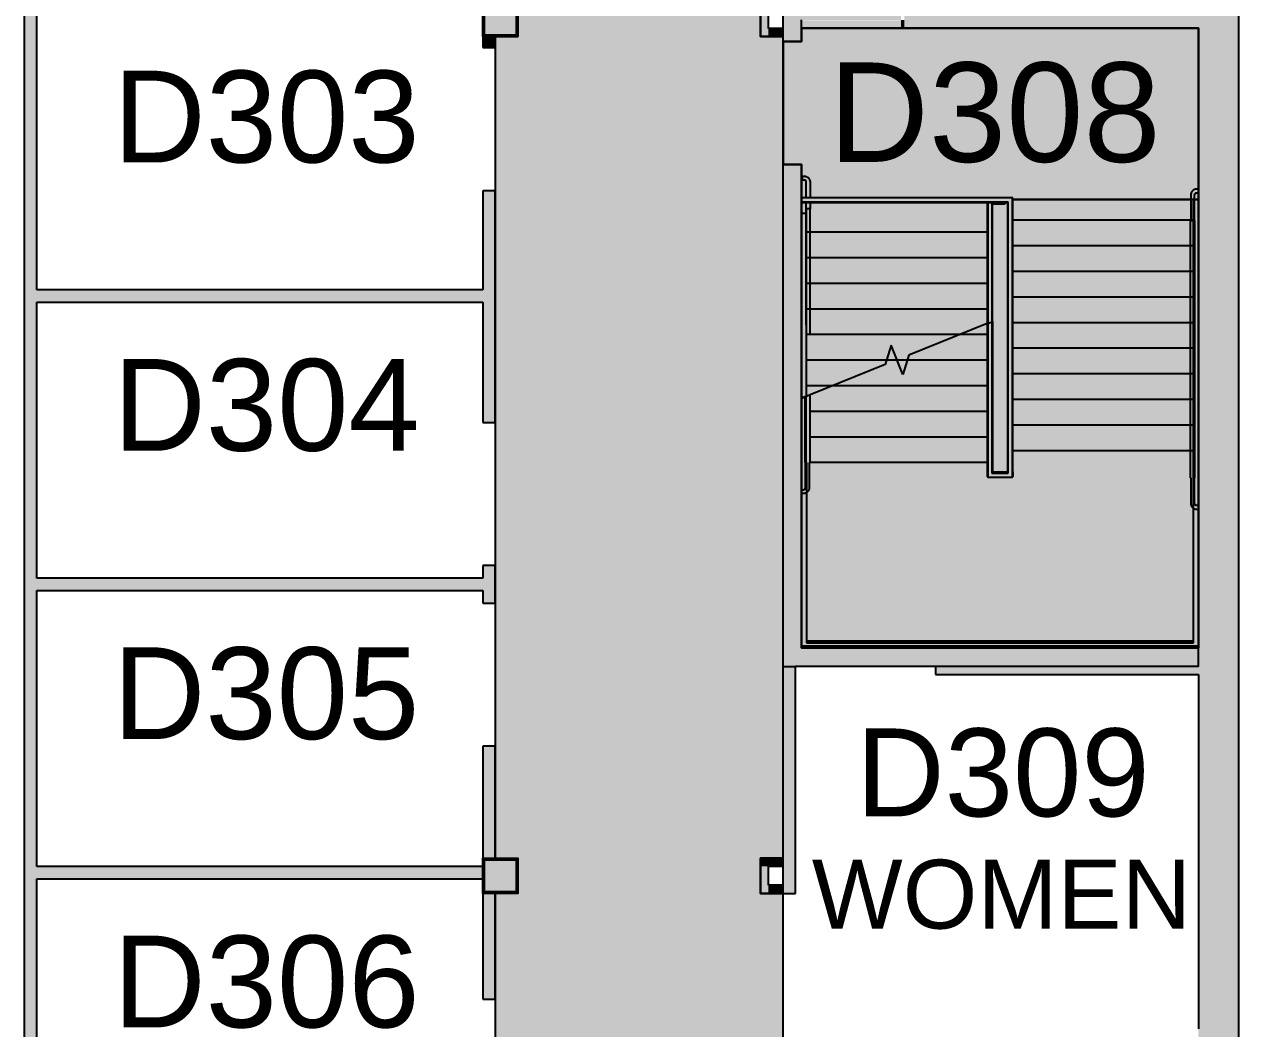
# Model space of a CAD drawing. Extents: x 2 to 4630, y -56 to 2885.
# Drawn here: x 4154.1 to 4630.5, y 2140.5 to 2534.5 of the extents above; entities that cross this region are included whole.
import ezdxf

# ---------------------------------------------------------------- set-up
doc = ezdxf.new("R2010")
doc.units = 0
doc.header["$LTSCALE"] = 0.004
for name, color, linetype in [('CORRIDOR_HATCH', 253, 'CONTINUOUS'), ('S-COLS', 7, 'CONTINUOUS'), ('SOLID', 7, 'CONTINUOUS'), ('STAIR', 251, 'CONTINUOUS'), ('TEXT', 7, 'CONTINUOUS'), ('WALL', 7, 'CONTINUOUS')]:
    doc.layers.add(name, color=color, linetype=linetype)
doc.styles.add('STYLE1', font='arial.ttf')
doc.styles.add('STYLE3', font='arial.ttf')

# ---------------------------------------------------------------- blocks, each defined once
blk = doc.blocks.new('*U278')
at = {"layer": 'SOLID'}
for points in [[(4333.97, 2207.39), (4333.97, 2251.31), (4338.86, 2207.39)], [(4338.86, 2207.39), (4333.97, 2251.31), (4338.86, 2251.31)]]:
    blk.add_solid(points, dxfattribs=at)
blk = doc.blocks.new('*U279')
at = {"layer": 'SOLID'}
for points in [[(4333.97, 2307.45), (4333.97, 2322.18), (4338.86, 2307.45)], [(4338.86, 2307.45), (4333.97, 2322.18), (4338.86, 2322.18)]]:
    blk.add_solid(points, dxfattribs=at)
blk = doc.blocks.new('*U280')
at = {"layer": 'SOLID'}
for points in [[(4333.97, 2378.32), (4333.97, 2469.19), (4338.86, 2378.32)], [(4338.86, 2378.32), (4333.97, 2469.19), (4338.86, 2469.19)]]:
    blk.add_solid(points, dxfattribs=at)
blk = doc.blocks.new('*U281')
at = {"layer": 'SOLID'}
for points in [[(4333.97, 2525.33), (4333.97, 2529.61), (4338.86, 2525.33)], [(4338.86, 2525.33), (4333.97, 2529.61), (4338.86, 2529.61)]]:
    blk.add_solid(points, dxfattribs=at)
blk = doc.blocks.new('*U289')
at = {"layer": 'SOLID'}
for points in [[(4451.78, 2527.68), (4451.78, 2543.39), (4456.66, 2527.68)], [(4456.66, 2527.68), (4451.78, 2543.39), (4456.66, 2543.39)], [(4456.66, 2527.68), (4456.66, 2543.39), (4459.02, 2527.68)], [(4459.02, 2527.68), (4456.66, 2543.39), (4459.02, 2543.39)], [(4459.02, 2536.15), (4459.02, 2543.39), (4459.03, 2536.15)], [(4459.03, 2536.15), (4459.02, 2543.39), (4459.03, 2543.39)], [(4459.03, 2536.15), (4459.03, 2543.39), (4498.07, 2536.15)], [(4498.07, 2536.15), (4459.03, 2543.39), (4498.07, 2543.39)], [(4451.78, 2282.61), (4451.78, 2479.42), (4456.66, 2282.61)], [(4456.66, 2282.61), (4451.78, 2479.42), (4456.66, 2479.42)], [(4456.66, 2282.61), (4456.66, 2479.42), (4459.02, 2282.61)], [(4459.02, 2282.61), (4456.66, 2479.42), (4459.02, 2479.42)], [(4459.02, 2282.61), (4459.02, 2289.85), (4459.03, 2282.61)], [(4459.03, 2282.61), (4459.02, 2289.85), (4459.03, 2289.85)], [(4459.03, 2282.61), (4459.03, 2289.85), (4498.07, 2282.61)], [(4498.07, 2282.61), (4459.03, 2289.85), (4498.07, 2289.85)], [(4498.07, 2282.61), (4498.07, 2289.85), (4614.69, 2282.61)], [(4614.69, 2282.61), (4498.07, 2289.85), (4614.69, 2289.85)]]:
    blk.add_solid(points, dxfattribs=at)
blk = doc.blocks.new('*U290')
at = {"layer": 'SOLID'}
for points in [[(4451.78, 2193.61), (4451.78, 2282.61), (4456.66, 2193.61)], [(4456.66, 2193.61), (4451.78, 2282.61), (4456.66, 2282.61)]]:
    blk.add_solid(points, dxfattribs=at)
blk = doc.blocks.new('*U291')
at = {"layer": 'SOLID'}
for points in [[(4459.02, 2532.88), (4459.02, 2536.03), (4498.07, 2532.88)], [(4498.07, 2532.88), (4459.02, 2536.03), (4498.07, 2536.03)]]:
    blk.add_solid(points, dxfattribs=at)
blk = doc.blocks.new('*U305')
at = {"layer": 'SOLID'}
for points in [[(4614.69, 2092.52), (4614.69, 2532.88), (4628.46, 2092.52)], [(4628.46, 2092.52), (4614.69, 2532.88), (4628.46, 2532.88)], [(4628.46, 2092.52), (4628.46, 2532.88), (4630.48, 2092.52)], [(4630.48, 2092.52), (4628.46, 2532.88), (4630.48, 2532.88)]]:
    blk.add_solid(points, dxfattribs=at)
blk = doc.blocks.new('RAILING_-_1_1_2__HANDRAIL_')
at = {"layer": 'STAIR'}
for p, q in [((-38, 324), (-57, 324)), ((-57, 286), (-38, 286)), ((-25, 280), (-25, 280)), ((-19, 267), (-19, 13)), ((-16, 319), (-16, 320)), ((2, 307), (2, 307)), ((15, 289), (15, 289)), ((19, 13), (19, 267)), ((2, 0), (-2, 0))]:
    blk.add_line(p, q, dxfattribs=at)
for points in [[(-16, 320), (-17, 320), (-20, 321), (-22, 321), (-24, 322), (-26, 323), (-28, 323), (-31, 323), (-33, 324), (-35, 324), (-37, 324), (-38, 324)], [(-38, 286), (-37, 286), (-37, 286), (-36, 286), (-35, 286), (-34, 285), (-34, 285), (-33, 285), (-32, 285), (-31, 285), (-31, 284), (-30, 284), (-29, 284), (-29, 283), (-28, 283), (-27, 282), (-27, 282), (-26, 282), (-26, 281), (-25, 281), (-25, 280)], [(-25, 280), (-24, 280), (-24, 279), (-23, 279), (-23, 278), (-22, 278), (-22, 277), (-22, 276), (-21, 276), (-21, 275), (-21, 274), (-20, 274), (-20, 273), (-20, 272), (-20, 271), (-19, 271), (-19, 270), (-19, 269), (-19, 268), (-19, 268), (-19, 267), (-19, 267)], [(2, 307), (2, 308), (0, 309), (-2, 311), (-3, 312), (-5, 314), (-7, 315), (-9, 316), (-11, 317), (-13, 318), (-15, 319), (-16, 319)], [(15, 289), (15, 289), (14, 291), (13, 293), (11, 295), (10, 297), (9, 299), (8, 301), (6, 303), (5, 304), (3, 306), (2, 307)], [(19, 267), (19, 269), (19, 271), (19, 274), (18, 276), (18, 278), (17, 280), (17, 282), (16, 285), (15, 287), (15, 289)]]:
    blk.add_lwpolyline(points, dxfattribs=at)
blk = doc.blocks.new('RAILING_-_1_1_2__HANDRAIL0')
at = {"layer": 'STAIR'}
for p, q in [((-19, -13), (-19, -267)), ((-2, 0), (2, 0)), ((19, -267), (19, -13)), ((-38, -286), (-57, -286)), ((-57, -324), (-38, -324)), ((-25, -280), (-25, -280)), ((-16, -320), (-16, -319)), ((2, -307), (2, -307)), ((15, -289), (15, -289))]:
    blk.add_line(p, q, dxfattribs=at)
for points in [[(-25, -280), (-25, -280), (-25, -281), (-26, -281), (-27, -282), (-27, -282), (-28, -283), (-28, -283), (-29, -284), (-30, -284), (-30, -284), (-31, -284), (-32, -285), (-33, -285), (-33, -285), (-34, -285), (-35, -285), (-36, -286), (-36, -286), (-37, -286), (-38, -286), (-38, -286)], [(-38, -324), (-36, -324), (-34, -324), (-31, -323), (-29, -323), (-27, -323), (-25, -322), (-22, -322), (-20, -321), (-18, -320), (-16, -320)], [(-19, -267), (-19, -267), (-19, -268), (-19, -269), (-19, -270), (-19, -270), (-20, -271), (-20, -272), (-20, -273), (-20, -273), (-21, -274), (-21, -275), (-21, -275), (-22, -276), (-22, -277), (-22, -277), (-23, -278), (-23, -279), (-24, -279), (-24, -280), (-25, -280)], [(-16, -319), (-16, -319), (-14, -318), (-12, -317), (-10, -316), (-8, -315), (-6, -314), (-4, -313), (-2, -311), (0, -310), (1, -308), (2, -307)], [(2, -307), (3, -307), (4, -305), (6, -303), (7, -301), (9, -299), (10, -298), (11, -296), (12, -294), (13, -292), (14, -290), (15, -289)], [(15, -289), (15, -287), (16, -285), (17, -283), (17, -281), (18, -279), (18, -276), (19, -274), (19, -272), (19, -270), (19, -267), (19, -267)]]:
    blk.add_lwpolyline(points, dxfattribs=at)
blk = doc.blocks.new('RAILING_-_RAILING_1-149-TH')
at = {"layer": 'STAIR'}
for p, q in [((-91732, 103199), (-91732, 103241)), ((-89167, 103241), (-91732, 103241)), ((-89167, 103241), (-89167, 103236)), ((-89167, 103199), (-91732, 103199)), ((-89167, 103204), (-89167, 103199))]:
    blk.add_line(p, q, dxfattribs=at)
at = {"layer": 'STAIR', "rotation": 270}
for name, p in [('RAILING_-_1_1_2__HANDRAIL0', (-91720, 103220)), ('RAILING_-_1_1_2__HANDRAIL_', (-89179, 103220))]:
    blk.add_blockref(name, p, dxfattribs=at)
blk = doc.blocks.new('RAILING_-_1_1_2__HANDRAIL1')
at = {"layer": 'STAIR'}
for p, q in [((-38, 324), (-57, 324)), ((-57, 286), (-38, 286)), ((-25, 280), (-25, 280)), ((-19, 267), (-19, 13)), ((-16, 319), (-16, 320)), ((2, 307), (2, 307)), ((15, 289), (15, 289)), ((19, 14), (19, 267))]:
    blk.add_line(p, q, dxfattribs=at)
for points in [[(-16, 320), (-17, 320), (-20, 321), (-22, 321), (-24, 322), (-26, 323), (-28, 323), (-31, 323), (-33, 324), (-35, 324), (-37, 324), (-38, 324)], [(-38, 286), (-37, 286), (-37, 286), (-36, 286), (-35, 286), (-34, 285), (-34, 285), (-33, 285), (-32, 285), (-31, 285), (-31, 284), (-30, 284), (-29, 284), (-29, 283), (-28, 283), (-27, 282), (-27, 282), (-26, 282), (-26, 281), (-25, 281), (-25, 280)], [(-25, 280), (-24, 280), (-24, 279), (-23, 279), (-23, 278), (-22, 278), (-22, 277), (-22, 276), (-21, 276), (-21, 275), (-21, 274), (-20, 274), (-20, 273), (-20, 272), (-20, 271), (-19, 271), (-19, 270), (-19, 269), (-19, 268), (-19, 268), (-19, 267), (-19, 267)], [(2, 307), (2, 308), (0, 309), (-2, 311), (-3, 312), (-5, 314), (-7, 315), (-9, 316), (-11, 317), (-13, 318), (-15, 319), (-16, 319)], [(15, 289), (15, 289), (14, 291), (13, 293), (11, 295), (10, 297), (9, 299), (8, 301), (6, 303), (5, 304), (3, 306), (2, 307)], [(19, 267), (19, 269), (19, 271), (19, 274), (18, 276), (18, 278), (17, 280), (17, 282), (16, 285), (15, 287), (15, 289)]]:
    blk.add_lwpolyline(points, dxfattribs=at)
blk = doc.blocks.new('RAILING_-_RAILING_1-127-TH')
at = {"layer": 'STAIR'}
for p, q in [((-89322, 99359), (-89976, 99359)), ((-89322, 99367), (-89322, 99359))]:
    blk.add_line(p, q, dxfattribs=at)
at = {"layer": 'STAIR', "extrusion": (0, 0, -1), "zscale": -1, "rotation": 90}
blk.add_blockref('RAILING_-_1_1_2__HANDRAIL1', (89335, 99380), dxfattribs=at)
blk = doc.blocks.new('*U307')
at = {"layer": 'SOLID'}
for points in [[(4501.89, 2532.88), (4501.89, 2548.67), (4614.69, 2532.88)], [(4614.69, 2532.88), (4501.89, 2548.67), (4614.69, 2548.67)], [(4614.69, 2532.88), (4614.69, 2548.67), (4630.48, 2532.88)], [(4630.48, 2532.88), (4614.69, 2548.67), (4630.48, 2548.67)], [(4499.37, 2532.88), (4499.37, 2540.13), (4501.89, 2532.88)], [(4501.89, 2532.88), (4499.37, 2540.13), (4501.89, 2540.13)], [(4498.07, 2532.88), (4498.07, 2536.15), (4499.37, 2532.88)], [(4499.37, 2532.88), (4498.07, 2536.15), (4499.37, 2536.15)]]:
    blk.add_solid(points, dxfattribs=at)
blk = doc.blocks.new('RAILING_-_RAILING_1-99-THI')
at = {"layer": 'STAIR'}
for p, q in [((-91957, 101423), (-91957, 99323)), ((-89173, 101423), (-91957, 101423)), ((-89173, 101177), (-89173, 101423)), ((-91915, 101381), (-91915, 99323)), ((-89215, 101381), (-91915, 101381)), ((-91915, 101347), (-91895, 101347)), ((-91895, 101347), (-91895, 101222)), ((-89215, 101219), (-89215, 101381)), ((-91895, 101222), (-91915, 101222)), ((-91915, 101177), (-91872, 101177)), ((-91895, 101222), (-91895, 101219)), ((-91895, 101219), (-91872, 101219)), ((-91872, 101219), (-90722, 101219)), ((-91872, 101177), (-90705, 101177)), ((-90705, 101177), (-90722, 101219)), ((-90722, 101219), (-89322, 101219)), ((-90705, 101177), (-89322, 101177)), ((-89322, 101219), (-89215, 101219)), ((-89322, 101177), (-89173, 101177)), ((-91915, 99323), (-91957, 99323))]:
    blk.add_line(p, q, dxfattribs=at)
blk = doc.blocks.new('RAILING_-_1_1_2__HANDRAIL2')
at = {"layer": 'STAIR'}
for p, q in [((19, 0), (-19, 0)), ((-19, 0), (-19, -67)), ((-19, -109), (-19, -267)), ((19, -67), (19, 0)), ((19, -267), (19, -109)), ((-57, -286), (-57, -324)), ((-38, -286), (-57, -286)), ((-57, -324), (-38, -324)), ((-25, -280), (-25, -280)), ((-16, -320), (-16, -319)), ((2, -307), (2, -307)), ((15, -289), (15, -289))]:
    blk.add_line(p, q, dxfattribs=at)
for points in [[(-25, -280), (-25, -280), (-25, -281), (-26, -281), (-27, -282), (-27, -282), (-28, -283), (-28, -283), (-29, -284), (-30, -284), (-30, -284), (-31, -284), (-32, -285), (-33, -285), (-33, -285), (-34, -285), (-35, -285), (-36, -286), (-36, -286), (-37, -286), (-38, -286), (-38, -286)], [(-38, -324), (-36, -324), (-34, -324), (-31, -323), (-29, -323), (-27, -323), (-25, -322), (-22, -322), (-20, -321), (-18, -320), (-16, -320)], [(-19, -267), (-19, -267), (-19, -268), (-19, -269), (-19, -270), (-19, -270), (-20, -271), (-20, -272), (-20, -273), (-20, -273), (-21, -274), (-21, -275), (-21, -275), (-22, -276), (-22, -277), (-22, -277), (-23, -278), (-23, -279), (-24, -279), (-24, -280), (-25, -280)], [(-16, -319), (-16, -319), (-14, -318), (-12, -317), (-10, -316), (-8, -315), (-6, -314), (-4, -313), (-2, -311), (0, -310), (1, -308), (2, -307)], [(2, -307), (3, -307), (4, -305), (6, -303), (7, -301), (9, -299), (10, -298), (11, -296), (12, -294), (13, -292), (14, -290), (15, -289)], [(15, -289), (15, -287), (16, -285), (17, -283), (17, -281), (18, -279), (18, -276), (19, -274), (19, -272), (19, -270), (19, -267), (19, -267)]]:
    blk.add_lwpolyline(points, dxfattribs=at)
blk = doc.blocks.new('RAILING_-_RAILING_1-104-TH')
at = {"layer": 'STAIR'}
for p, q in [((-91861, 99404), (-91861, 99409)), ((-90597, 99409), (-91861, 99409)), ((-91861, 99367), (-91861, 99371)), ((-90692, 99367), (-91861, 99367)), ((-89982, 99373), (-89996, 99409)), ((-89321, 99409), (-89996, 99409)), ((-89979, 99367), (-89982, 99373)), ((-89321, 99367), (-89979, 99367))]:
    blk.add_line(p, q, dxfattribs=at)
at = {"layer": 'STAIR', "extrusion": (0, 0, -1), "zscale": -1, "rotation": 90}
blk.add_blockref('RAILING_-_1_1_2__HANDRAIL2', (91848, 99388), dxfattribs=at)
blk = doc.blocks.new('COLUMN_-_ARCHITECTURAL_-_G')
at = {"layer": 'S-COLS'}
for p, q in [((-175, 175), (175, 175)), ((-175, -175), (-175, 175)), ((-175, 159), (175, 159)), ((-159, -159), (-159, 159)), ((159, 159), (159, -159)), ((175, 175), (175, -175)), ((175, -159), (-175, -159)), ((175, -175), (-175, -175))]:
    blk.add_line(p, q, dxfattribs=at)
blk = doc.blocks.new('COLUMN_-_ARCHITECTURAL_-_0')
at = {"layer": 'S-COLS'}
for p, q in [((-175, 175), (175, 175)), ((-175, -175), (-175, 175)), ((-175, 159), (175, 159)), ((-159, -159), (-159, 159)), ((159, 159), (159, -159)), ((175, 175), (175, -175)), ((175, -159), (-175, -159)), ((175, -175), (-175, -175))]:
    blk.add_line(p, q, dxfattribs=at)
blk = doc.blocks.new('*U346')
at = {"layer": 'SOLID'}
for points in [[(4333.97, 2152.17), (4333.97, 2193.61), (4338.86, 2152.17)], [(4338.86, 2152.17), (4333.97, 2193.61), (4338.86, 2193.61)]]:
    blk.add_solid(points, dxfattribs=at)
blk = doc.blocks.new('*U347')
at = {"layer": 'SOLID'}
for points in [[(4333.97, 2529.61), (4333.97, 2543.39), (4338.86, 2529.61)], [(4338.86, 2529.61), (4333.97, 2543.39), (4338.86, 2543.39)], [(4338.86, 2529.61), (4338.86, 2543.39), (4347.75, 2529.61)], [(4347.75, 2529.61), (4338.86, 2543.39), (4347.75, 2543.39)]]:
    blk.add_solid(points, dxfattribs=at)
blk = doc.blocks.new('*U359')
at = {"layer": 'SOLID'}
for points in [[(4442.88, 2529.61), (4442.88, 2540.24), (4446.03, 2529.61)], [(4446.03, 2529.61), (4442.88, 2540.24), (4446.03, 2540.24)]]:
    blk.add_solid(points, dxfattribs=at)
blk = doc.blocks.new('*U360')
at = {"layer": 'SOLID'}
for points in [[(4446.03, 2529.61), (4446.03, 2532.76), (4451.78, 2529.61)], [(4451.78, 2529.61), (4446.03, 2532.76), (4451.78, 2532.76)]]:
    blk.add_solid(points, dxfattribs=at)
blk = doc.blocks.new('*U361')
at = {"layer": 'SOLID'}
for points in [[(4442.88, 2204.24), (4442.88, 2207.39), (4446.03, 2204.24)], [(4446.03, 2204.24), (4442.88, 2207.39), (4446.03, 2207.39)], [(4446.03, 2204.24), (4446.03, 2207.39), (4451.78, 2204.24)], [(4451.78, 2204.24), (4446.03, 2207.39), (4451.78, 2207.39)]]:
    blk.add_solid(points, dxfattribs=at)
blk = doc.blocks.new('*U362')
at = {"layer": 'SOLID'}
for points in [[(4442.88, 2193.61), (4442.88, 2204.24), (4446.03, 2193.61)], [(4446.03, 2193.61), (4442.88, 2204.24), (4446.03, 2204.24)]]:
    blk.add_solid(points, dxfattribs=at)
blk = doc.blocks.new('*U363')
at = {"layer": 'SOLID'}
for points in [[(4446.03, 2193.61), (4446.03, 2196.76), (4451.78, 2193.61)], [(4451.78, 2193.61), (4446.03, 2196.76), (4451.78, 2196.76)]]:
    blk.add_solid(points, dxfattribs=at)
blk = doc.blocks.new('*U389')
at = {"layer": 'SOLID'}
for points in [[(4154.14, 1973.16), (4154.14, 2538.51), (4159.02, 1973.16)], [(4159.02, 1973.16), (4154.14, 2538.51), (4159.02, 2538.51)]]:
    blk.add_solid(points, dxfattribs=at)
blk = doc.blocks.new('*U390')
at = {"layer": 'SOLID'}
for points in [[(4159.02, 2199.3), (4159.02, 2204.18), (4333.97, 2199.3)], [(4333.97, 2199.3), (4159.02, 2204.18), (4333.97, 2204.18)]]:
    blk.add_solid(points, dxfattribs=at)
blk = doc.blocks.new('*U391')
at = {"layer": 'SOLID'}
for points in [[(4333.97, 2199.3), (4333.97, 2204.18), (4334.6, 2199.3)], [(4334.6, 2199.3), (4333.97, 2204.18), (4334.6, 2204.18)]]:
    blk.add_solid(points, dxfattribs=at)
blk = doc.blocks.new('*U392')
at = {"layer": 'SOLID'}
for points in [[(4159.02, 2312.37), (4159.02, 2317.25), (4333.97, 2312.37)], [(4333.97, 2312.37), (4159.02, 2317.25), (4333.97, 2317.25)]]:
    blk.add_solid(points, dxfattribs=at)
blk = doc.blocks.new('*U393')
at = {"layer": 'SOLID'}
for points in [[(4159.02, 2425.45), (4159.02, 2430.33), (4333.97, 2425.45)], [(4333.97, 2425.45), (4159.02, 2430.33), (4333.97, 2430.33)]]:
    blk.add_solid(points, dxfattribs=at)
blk = doc.blocks.new('*U432')
at = {"layer": 'SOLID'}
for points in [[(4511.54, 2279.46), (4511.54, 2282.61), (4614.69, 2279.46)], [(4614.69, 2279.46), (4511.54, 2282.61), (4614.69, 2282.61)]]:
    blk.add_solid(points, dxfattribs=at)
blk = doc.blocks.new('*U470')
at = {"layer": 'SOLID'}
for points in [[(4333.97, 2193.61), (4333.97, 2207.39), (4338.86, 2193.61)], [(4338.86, 2193.61), (4333.97, 2207.39), (4338.86, 2207.39)], [(4338.86, 2193.61), (4338.86, 2207.39), (4347.75, 2193.61)], [(4347.75, 2193.61), (4338.86, 2207.39), (4347.75, 2207.39)]]:
    blk.add_solid(points, dxfattribs=at)
blk = doc.blocks.new('*U547')
at = {"layer": 'CORRIDOR_HATCH'}
for points in [[(4347.75, 849.61), (4347.75, 2543.39), (4362.55, 849.61)], [(4362.55, 849.61), (4347.75, 2543.39), (4362.55, 2543.39)], [(4362.55, 849.61), (4362.55, 2543.39), (4442.88, 849.61)], [(4442.88, 849.61), (4362.55, 2543.39), (4442.88, 2543.39)], [(4338.86, 2207.39), (4338.86, 2529.61), (4347.75, 2207.39)], [(4347.75, 2207.39), (4338.86, 2529.61), (4347.75, 2529.61)], [(4442.88, 2207.39), (4442.88, 2529.61), (4451.78, 2207.39)], [(4451.78, 2207.39), (4442.88, 2529.61), (4451.78, 2529.61)], [(4459.02, 2289.85), (4459.02, 2532.88), (4497.96, 2289.85)], [(4497.96, 2289.85), (4459.02, 2532.88), (4497.96, 2532.88)], [(4497.96, 2289.85), (4497.96, 2532.88), (4498.07, 2289.85)], [(4498.07, 2289.85), (4497.96, 2532.88), (4498.07, 2532.88)], [(4498.07, 2289.85), (4498.07, 2532.88), (4498.07, 2289.85)], [(4498.07, 2289.85), (4498.07, 2532.88), (4498.07, 2532.88)], [(4498.07, 2289.85), (4498.07, 2532.88), (4501.89, 2289.85)], [(4501.89, 2289.85), (4498.07, 2532.88), (4501.89, 2532.88)], [(4501.89, 2289.85), (4501.89, 2532.88), (4535.08, 2289.85)], [(4535.08, 2289.85), (4501.89, 2532.88), (4535.08, 2532.88)], [(4535.08, 2289.85), (4535.08, 2532.88), (4614.69, 2289.85)], [(4614.69, 2289.85), (4535.08, 2532.88), (4614.69, 2532.88)], [(4451.78, 2479.42), (4451.78, 2527.68), (4459.02, 2479.42)], [(4459.02, 2479.42), (4451.78, 2527.68), (4459.02, 2527.68)], [(4338.86, 1535.39), (4338.86, 2193.61), (4347.75, 1535.39)], [(4347.75, 1535.39), (4338.86, 2193.61), (4347.75, 2193.61)], [(4442.88, 1871.39), (4442.88, 2193.61), (4451.78, 1871.39)], [(4451.78, 1871.39), (4442.88, 2193.61), (4451.78, 2193.61)]]:
    blk.add_solid(points, dxfattribs=at)

msp = doc.modelspace()

# ---------------------------------------------------------------- linework, layer by layer
at = {"layer": 'CORRIDOR_HATCH'}
msp.add_lwpolyline([(4451.78, 1871.39), (4451.78, 2193.61), (4442.88, 2193.61), (4442.88, 2207.39), (4451.78, 2207.39), (4451.78, 2529.61), (4442.88, 2529.61), (4442.88, 2543.39), (4347.75, 2543.39), (4347.75, 2529.61), (4338.86, 2529.61), (4338.86, 2525.33), (4338.86, 2207.39), (4347.75, 2207.39), (4347.75, 2193.61), (4338.86, 2193.61), (4338.86, 1973.16)], dxfattribs=at)
msp.add_lwpolyline([(4459.02, 2532.88), (4459.02, 2527.68), (4451.78, 2527.68), (4451.78, 2479.42), (4459.02, 2479.42), (4459.02, 2289.85), (4614.69, 2289.85), (4614.69, 2532.88)], close=True, dxfattribs=at)
at = {"layer": 'STAIR'}
for p, q in [((4459.02, 2464.46), (4459.02, 2464.77)), ((4539.89, 2464.46), (4459.02, 2464.46)), ((4459.03, 2464.77), (4459.03, 2460.28)), ((4531.87, 2464.77), (4531.87, 2460.59)), ((4533.84, 2462.29), (4533.84, 2463.98)), ((4539.89, 2460.95), (4539.89, 2464.77)), ((4539.89, 2458.55), (4539.89, 2464.46)), ((4541.86, 2466.42), (4541.7, 2466.42)), ((4541.86, 2466.42), (4541.7, 2466.42)), ((4541.7, 2465.79), (4541.86, 2465.79)), ((4541.86, 2458.55), (4541.86, 2466.42)), ((4541.86, 2458.55), (4541.86, 2466.42)), ((4541.86, 2465.79), (4611.69, 2465.79)), ((4541.86, 2460.95), (4541.86, 2465.79)), ((4611.69, 2465.79), (4541.86, 2465.79)), ((4541.86, 2460.95), (4541.86, 2465.79)), ((4612.72, 2465.79), (4541.86, 2465.79)), ((4612.72, 2462.05), (4612.72, 2465.79)), ((4614.69, 2465.79), (4612.72, 2465.79)), ((4612.72, 2462.05), (4612.72, 2465.79)), ((4613.19, 2465.79), (4614.69, 2465.79)), ((4614.69, 2462.05), (4614.69, 2465.79)), ((4459.02, 2460.28), (4459.03, 2460.28)), ((4461, 2460.28), (4459.03, 2460.28)), ((4459.03, 2460.28), (4459.03, 2387.84)), ((4461, 2460.28), (4461, 2462.12)), ((4461, 2388.63), (4461, 2460.28)), ((4531.87, 2460.59), (4531.87, 2417.05)), ((4533.84, 2460.59), (4533.84, 2462.29)), ((4533.84, 2417.84), (4533.84, 2460.59)), ((4539.89, 2358.94), (4539.89, 2460.95)), ((4539.89, 2358.94), (4539.89, 2458.55)), ((4541.86, 2358.94), (4541.86, 2460.95)), ((4541.86, 2356.98), (4541.86, 2458.55)), ((4541.86, 2356.98), (4541.86, 2458.55)), ((4612.72, 2367.21), (4612.72, 2462.05)), ((4612.72, 2367.21), (4612.72, 2462.05)), ((4614.69, 2367.21), (4614.69, 2462.05)), ((4611.61, 2457.57), (4541.86, 2457.57)), ((4612.72, 2457.57), (4541.86, 2457.57)), ((4461, 2453.04), (4531.87, 2453.04)), ((4611.61, 2447.53), (4541.86, 2447.53)), ((4612.72, 2447.53), (4541.86, 2447.53)), ((4461, 2443), (4531.87, 2443)), ((4611.61, 2437.49), (4541.86, 2437.49)), ((4612.72, 2437.49), (4541.86, 2437.49)), ((4461, 2432.96), (4531.87, 2432.96)), ((4611.61, 2427.45), (4541.86, 2427.45)), ((4612.72, 2427.45), (4541.86, 2427.45)), ((4461, 2422.92), (4531.87, 2422.92)), ((4531.87, 2417.05), (4501.07, 2404.7)), ((4531.86, 2417.05), (4531.86, 2360.29)), ((4532.02, 2417.12), (4531.87, 2417.05)), ((4531.87, 2417.05), (4532.02, 2417.12)), ((4531.87, 2417.05), (4531.87, 2356.98)), ((4531.87, 2417.05), (4531.87, 2356.98)), ((4533.84, 2417.84), (4533.68, 2417.78)), ((4533.68, 2417.78), (4533.84, 2417.84)), ((4533.82, 2417.84), (4533.82, 2360.29)), ((4533.84, 2417.84), (4533.84, 2358.94)), ((4611.61, 2417.41), (4541.86, 2417.41)), ((4612.72, 2417.41), (4541.86, 2417.41)), ((4461, 2412.88), (4521.47, 2412.88)), ((4521.47, 2412.88), (4531.86, 2412.88)), ((4521.47, 2412.88), (4531.87, 2412.88)), ((4494.11, 2408.64), (4491.79, 2400.98)), ((4498.76, 2397.04), (4494.11, 2408.64)), ((4611.61, 2407.37), (4541.86, 2407.37)), ((4612.72, 2407.37), (4541.86, 2407.37)), ((4461, 2402.84), (4492.36, 2402.84)), ((4491.79, 2400.98), (4462.4, 2389.19)), ((4492.36, 2402.84), (4496.43, 2402.84)), ((4492.36, 2402.84), (4496.43, 2402.84)), ((4496.43, 2402.84), (4500.51, 2402.84)), ((4501.07, 2404.7), (4498.76, 2397.04)), ((4500.51, 2402.84), (4531.86, 2402.84)), ((4500.51, 2402.84), (4531.87, 2402.84)), ((4611.61, 2397.33), (4541.86, 2397.33)), ((4612.72, 2397.33), (4541.86, 2397.33)), ((4461, 2392.8), (4471.4, 2392.8)), ((4471.4, 2392.8), (4531.86, 2392.8)), ((4471.4, 2392.8), (4531.87, 2392.8)), ((4460.74, 2388.53), (4459.03, 2387.84)), ((4459.03, 2387.84), (4460.74, 2388.53)), ((4459.03, 2387.84), (4459.03, 2362.68)), ((4611.61, 2387.29), (4541.86, 2387.29)), ((4612.72, 2387.29), (4541.86, 2387.29)), ((4462.4, 2382.76), (4531.86, 2382.76)), ((4462.4, 2382.76), (4531.87, 2382.76)), ((4611.61, 2377.25), (4541.86, 2377.25)), ((4612.72, 2377.25), (4541.86, 2377.25)), ((4462.4, 2372.72), (4531.86, 2372.72)), ((4462.4, 2372.72), (4531.87, 2372.72)), ((4459.03, 2362.68), (4459.03, 2289.85)), ((4462.4, 2362.68), (4531.86, 2362.68)), ((4462.4, 2362.68), (4531.87, 2362.68)), ((4611.61, 2367.21), (4541.86, 2367.21)), ((4612.72, 2367.21), (4541.86, 2367.21)), ((4612.72, 2291.82), (4612.72, 2367.21)), ((4612.72, 2291.82), (4612.72, 2367.21)), ((4614.69, 2289.85), (4614.69, 2367.21)), ((4461, 2362.62), (4461, 2291.82)), ((4461, 2362.62), (4461, 2291.82)), ((4531.86, 2360.29), (4531.86, 2356.98)), ((4533.82, 2358.45), (4533.82, 2360.29)), ((4533.82, 2358.45), (4533.82, 2358.94)), ((4533.82, 2358.94), (4540.05, 2358.94)), ((4533.84, 2358.94), (4539.89, 2358.94)), ((4541.7, 2358.94), (4541.86, 2358.94)), ((4541.86, 2358.94), (4541.86, 2356.98)), ((4531.86, 2356.98), (4532.01, 2356.98)), ((4531.87, 2356.98), (4532.02, 2356.98)), ((4531.87, 2356.98), (4532.02, 2356.98)), ((4541.7, 2356.98), (4541.86, 2356.98)), ((4541.7, 2356.98), (4541.86, 2356.98)), ((4541.7, 2356.98), (4541.86, 2356.98)), ((4460.99, 2350.79), (4460.99, 2292.61)), ((4612.72, 2292.61), (4612.72, 2344.65)), ((4460.99, 2292.61), (4612.72, 2292.61)), ((4461, 2291.82), (4612.72, 2291.82)), ((4461, 2291.82), (4612.72, 2291.82)), ((4459.02, 2290.64), (4614.69, 2290.64)), ((4459.03, 2289.85), (4614.69, 2289.85))]:
    msp.add_line(p, q, dxfattribs=at)
at = {"layer": 'WALL'}
for p, q in [((4630.48, 2092.52), (4630.48, 2548.67)), ((4333.97, 2543.39), (4333.97, 2529.61)), ((4347.75, 2529.61), (4347.75, 2543.39)), ((4442.88, 2543.39), (4442.88, 2529.61)), ((4446.03, 2532.76), (4446.03, 2540.24)), ((4451.78, 2527.68), (4451.78, 2543.39)), ((4154.14, 2538.51), (4154.14, 1973.16)), ((4159.02, 2430.33), (4159.02, 2538.51)), ((4459.02, 2527.68), (4459.02, 2536.15)), ((4333.97, 2529.61), (4333.97, 2525.33)), ((4338.86, 2525.33), (4338.86, 2529.61)), ((4338.86, 2529.61), (4347.75, 2529.61)), ((4442.88, 2529.61), (4451.78, 2529.61)), ((4451.78, 2532.76), (4446.03, 2532.76)), ((4459.02, 2532.88), (4614.69, 2532.88)), ((4614.69, 2532.88), (4614.69, 2289.85)), ((4333.97, 2525.33), (4338.86, 2525.33)), ((4451.78, 2527.68), (4459.02, 2527.68)), ((4459.02, 2479.42), (4451.78, 2479.42)), ((4451.78, 2193.61), (4451.78, 2479.42)), ((4459.02, 2466.42), (4459.02, 2479.42)), ((4333.97, 2469.19), (4333.97, 2430.33)), ((4338.86, 2469.19), (4333.97, 2469.19)), ((4338.86, 2378.32), (4338.86, 2469.19)), ((4459.02, 2289.85), (4459.02, 2464.77)), ((4333.97, 2430.33), (4159.02, 2430.33)), ((4159.02, 2317.25), (4159.02, 2425.45)), ((4159.02, 2425.45), (4333.97, 2425.45)), ((4333.97, 2425.45), (4333.97, 2378.32)), ((4333.97, 2378.32), (4338.86, 2378.32)), ((4333.97, 2322.18), (4333.97, 2317.25)), ((4338.86, 2322.18), (4333.97, 2322.18)), ((4338.86, 2307.45), (4338.86, 2322.18)), ((4333.97, 2317.25), (4159.02, 2317.25)), ((4159.02, 2204.18), (4159.02, 2312.37)), ((4159.02, 2312.37), (4333.97, 2312.37)), ((4333.97, 2312.37), (4333.97, 2307.45)), ((4333.97, 2307.45), (4338.86, 2307.45)), ((4614.69, 2289.85), (4459.02, 2289.85)), ((4614.69, 2282.61), (4614.69, 2289.85)), ((4451.78, 2282.61), (4456.66, 2282.61)), ((4456.66, 2193.61), (4456.66, 2282.61)), ((4614.69, 2282.61), (4456.66, 2282.61)), ((4511.54, 2282.61), (4511.54, 2279.46)), ((4511.54, 2279.46), (4614.69, 2279.46)), ((4614.69, 2279.46), (4614.69, 2140.51)), ((4333.97, 2251.31), (4333.97, 2207.39)), ((4338.86, 2251.31), (4333.97, 2251.31)), ((4338.86, 2207.39), (4338.86, 2251.31)), ((4333.97, 2207.39), (4338.86, 2207.39)), ((4451.78, 2207.39), (4442.88, 2207.39)), ((4442.88, 2207.39), (4442.88, 2193.61)), ((4334.6, 2204.18), (4159.02, 2204.18)), ((4334.6, 2199.3), (4334.6, 2204.18)), ((4446.03, 2204.24), (4451.78, 2204.24)), ((4446.03, 2196.76), (4446.03, 2204.24)), ((4159.02, 2091.11), (4159.02, 2199.3)), ((4159.02, 2199.3), (4334.6, 2199.3)), ((4451.78, 2196.76), (4446.03, 2196.76)), ((4333.97, 2193.61), (4333.97, 2152.17)), ((4338.86, 2193.61), (4333.97, 2193.61)), ((4338.86, 2152.17), (4338.86, 2193.61)), ((4442.88, 2193.61), (4456.66, 2193.61)), ((4333.97, 2152.17), (4338.86, 2152.17))]:
    msp.add_line(p, q, dxfattribs=at)

# ---------------------------------------------------------------- block references
at = {"layer": 'CORRIDOR_HATCH'}
msp.add_blockref('*U547', (0, 0), dxfattribs=at)
at = {"layer": 'SOLID'}
for name in ['*U307', '*U347', '*U359', '*U289', '*U389', '*U291', '*U281', '*U360', '*U305', '*U280', '*U393', '*U279', '*U392', '*U290', '*U432', '*U278', '*U470', '*U361', '*U390', '*U391', '*U362', '*U363', '*U346']:
    msp.add_blockref(name, (0, 0), dxfattribs=at)
at = {"layer": 'STAIR', "xscale": 0.0393700787399212, "yscale": 0.0393700787399212, "zscale": 0.0393700787399212, "rotation": 270}
for name in ['RAILING_-_RAILING_1-104-TH', 'RAILING_-_RAILING_1-149-TH', 'RAILING_-_RAILING_1-99-THI', 'RAILING_-_RAILING_1-127-TH']:
    msp.add_blockref(name, (548.67, -1153.95), dxfattribs=at)
at = {"layer": 'WALL', "xscale": 0.0393700787399212, "yscale": 0.0393700787399212, "zscale": 0.0393700787399212, "rotation": 270}
for name, p in [('COLUMN_-_ARCHITECTURAL_-_G', (4340.86, 2536.5)), ('COLUMN_-_ARCHITECTURAL_-_0', (4340.86, 2200.5))]:
    msp.add_blockref(name, p, dxfattribs=at)

# ---------------------------------------------------------------- texts
at = {"layer": 'TEXT', "linetype": 'CONTINUOUS'}
for s, height, style, p in [('D308', 39, 'STYLE3', (4469.63, 2480.49)), ('D303', 36, 'STYLE1', (4188.98, 2480.26)), ('D304', 36, 'STYLE1', (4189.05, 2367.19)), ('D305', 36, 'STYLE1', (4188.85, 2254.12)), ('D309', 34.5, 'STYLE1', (4480.36, 2223.79)), ('WOMEN', 27, 'STYLE3', (4463.05, 2179.79)), ('D306', 36, 'STYLE1', (4188.98, 2141.04))]:
    msp.add_text(s, height=height, dxfattribs=dict(at, style=style)).set_placement(p)

doc.saveas('drawing.dxf')
